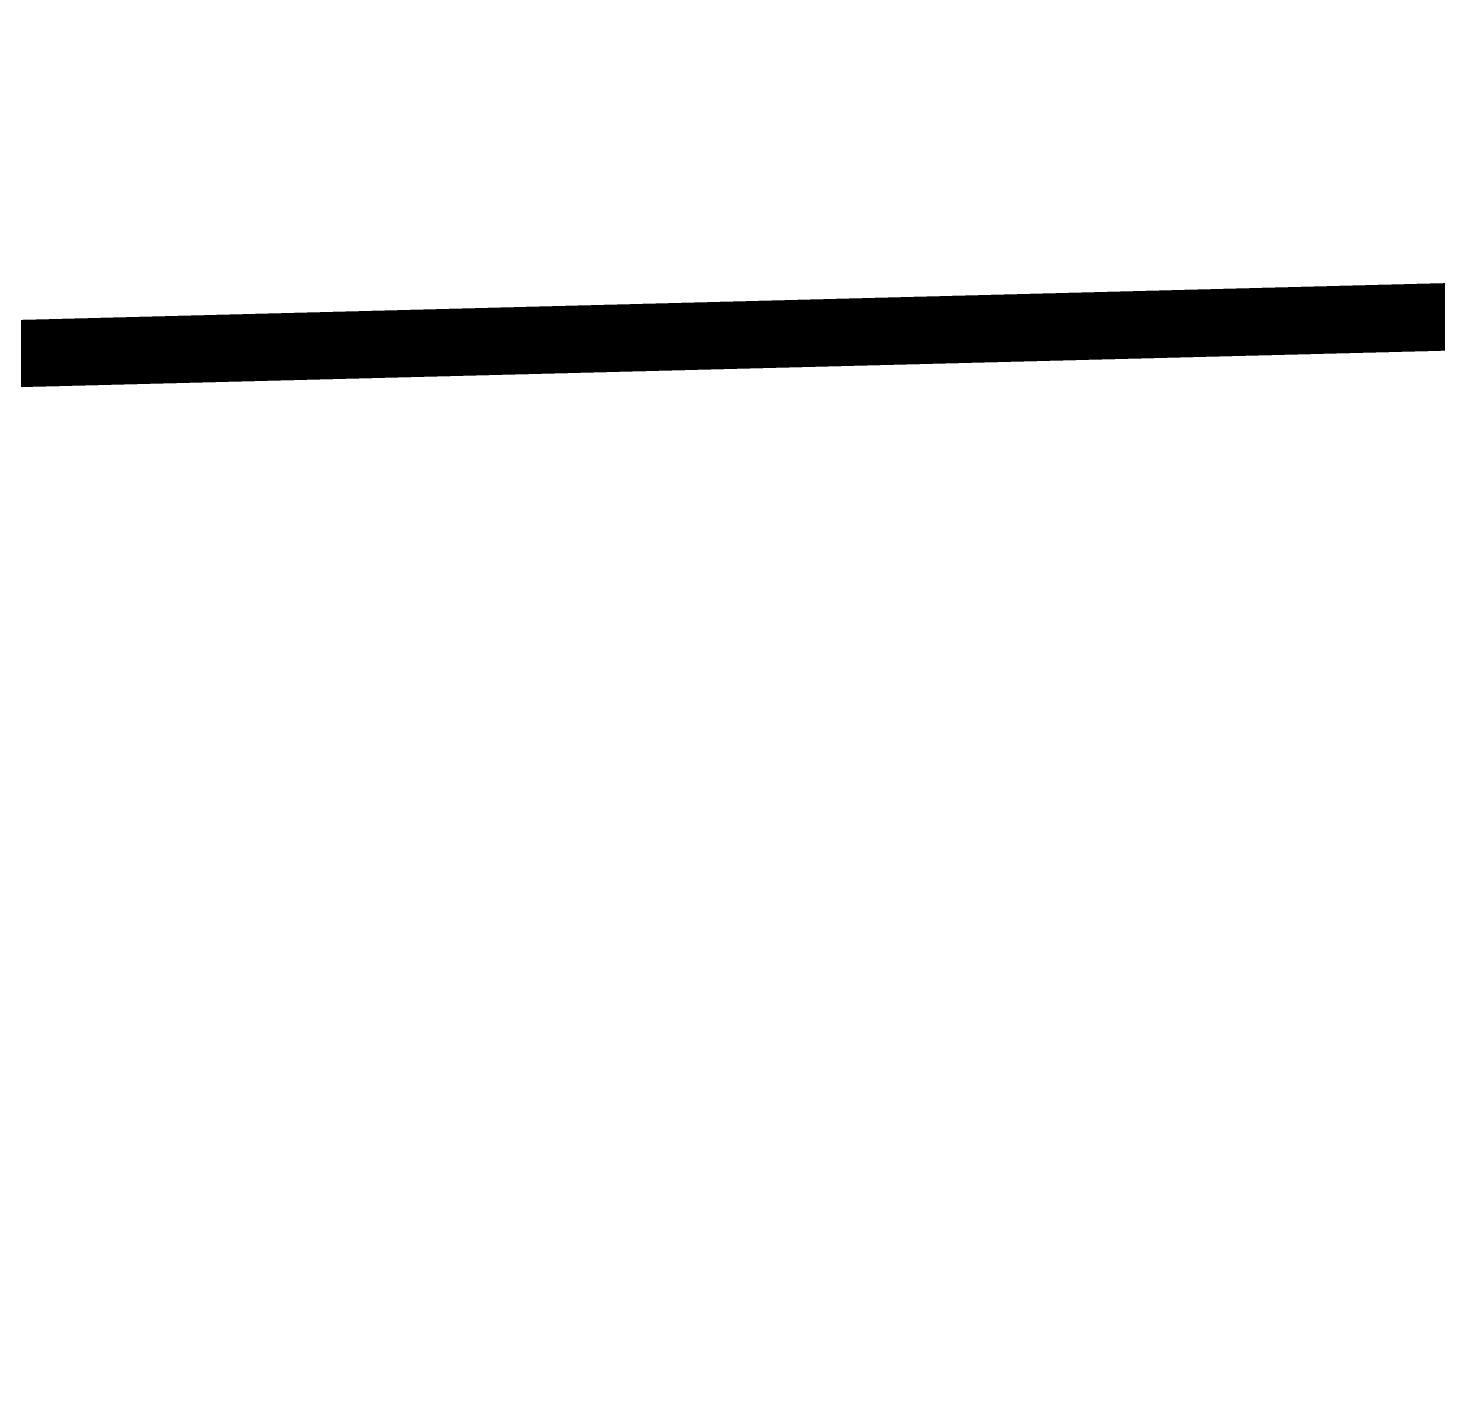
# Model space of a CAD drawing. Header units: metres. Extents: x 668617 to 675126, y 2286318 to 2293677.
# Drawn here: x 669948.444 to 669951.603, y 2287220.109 to 2287223.139 of the extents above; entities that cross this region are included whole.
import ezdxf

# ---------------------------------------------------------------- set-up
doc = ezdxf.new("R2010")
doc.units = ezdxf.units.M
doc.header["$MEASUREMENT"] = 0
doc.layers.add('DMTG-PB-BANQUETAS', color=251, linetype='Continuous')
doc.layers.add('DMTG-SH-LINEA GUARNICION', color=40, linetype='Continuous')

msp = doc.modelspace()

# ---------------------------------------------------------------- linework, layer by layer
at = {"layer": 'DMTG-PB-BANQUETAS'}
msp.add_lwpolyline([(670012.5130648369, 2287224.130768131), (670059.7333381352, 2287225.379924772, -0.3839786987215033), (670063.8299175147, 2287221.285649254), (670065.2073370948, 2287147.091552624), (670065.1588396758, 2287146.617897685), (670065.0244626972, 2287146.160877087), (670064.8073241751, 2287145.736468248), (670064.5155346083, 2287145.359611712), (670064.1601896511, 2287145.043225933), (670063.7513702235, 2287144.798236799), (669947.542608048, 2287141.380974758, -0.4155602201350327), (669939.3099202904, 2287149.179121037), (669937.697772266, 2287214.166060514, -0.4100082094631908), (669945.4956972207, 2287222.409759748), (669996.2138771809, 2287223.709481273)], format="xyb", dxfattribs=at)
at = {"layer": 'DMTG-SH-LINEA GUARNICION', "const_width": 0.15}
msp.add_lwpolyline([(669945.497613848, 2287222.334784241), (669973.6525438909, 2287223.054519419)], dxfattribs=at)

doc.saveas('drawing.dxf')
